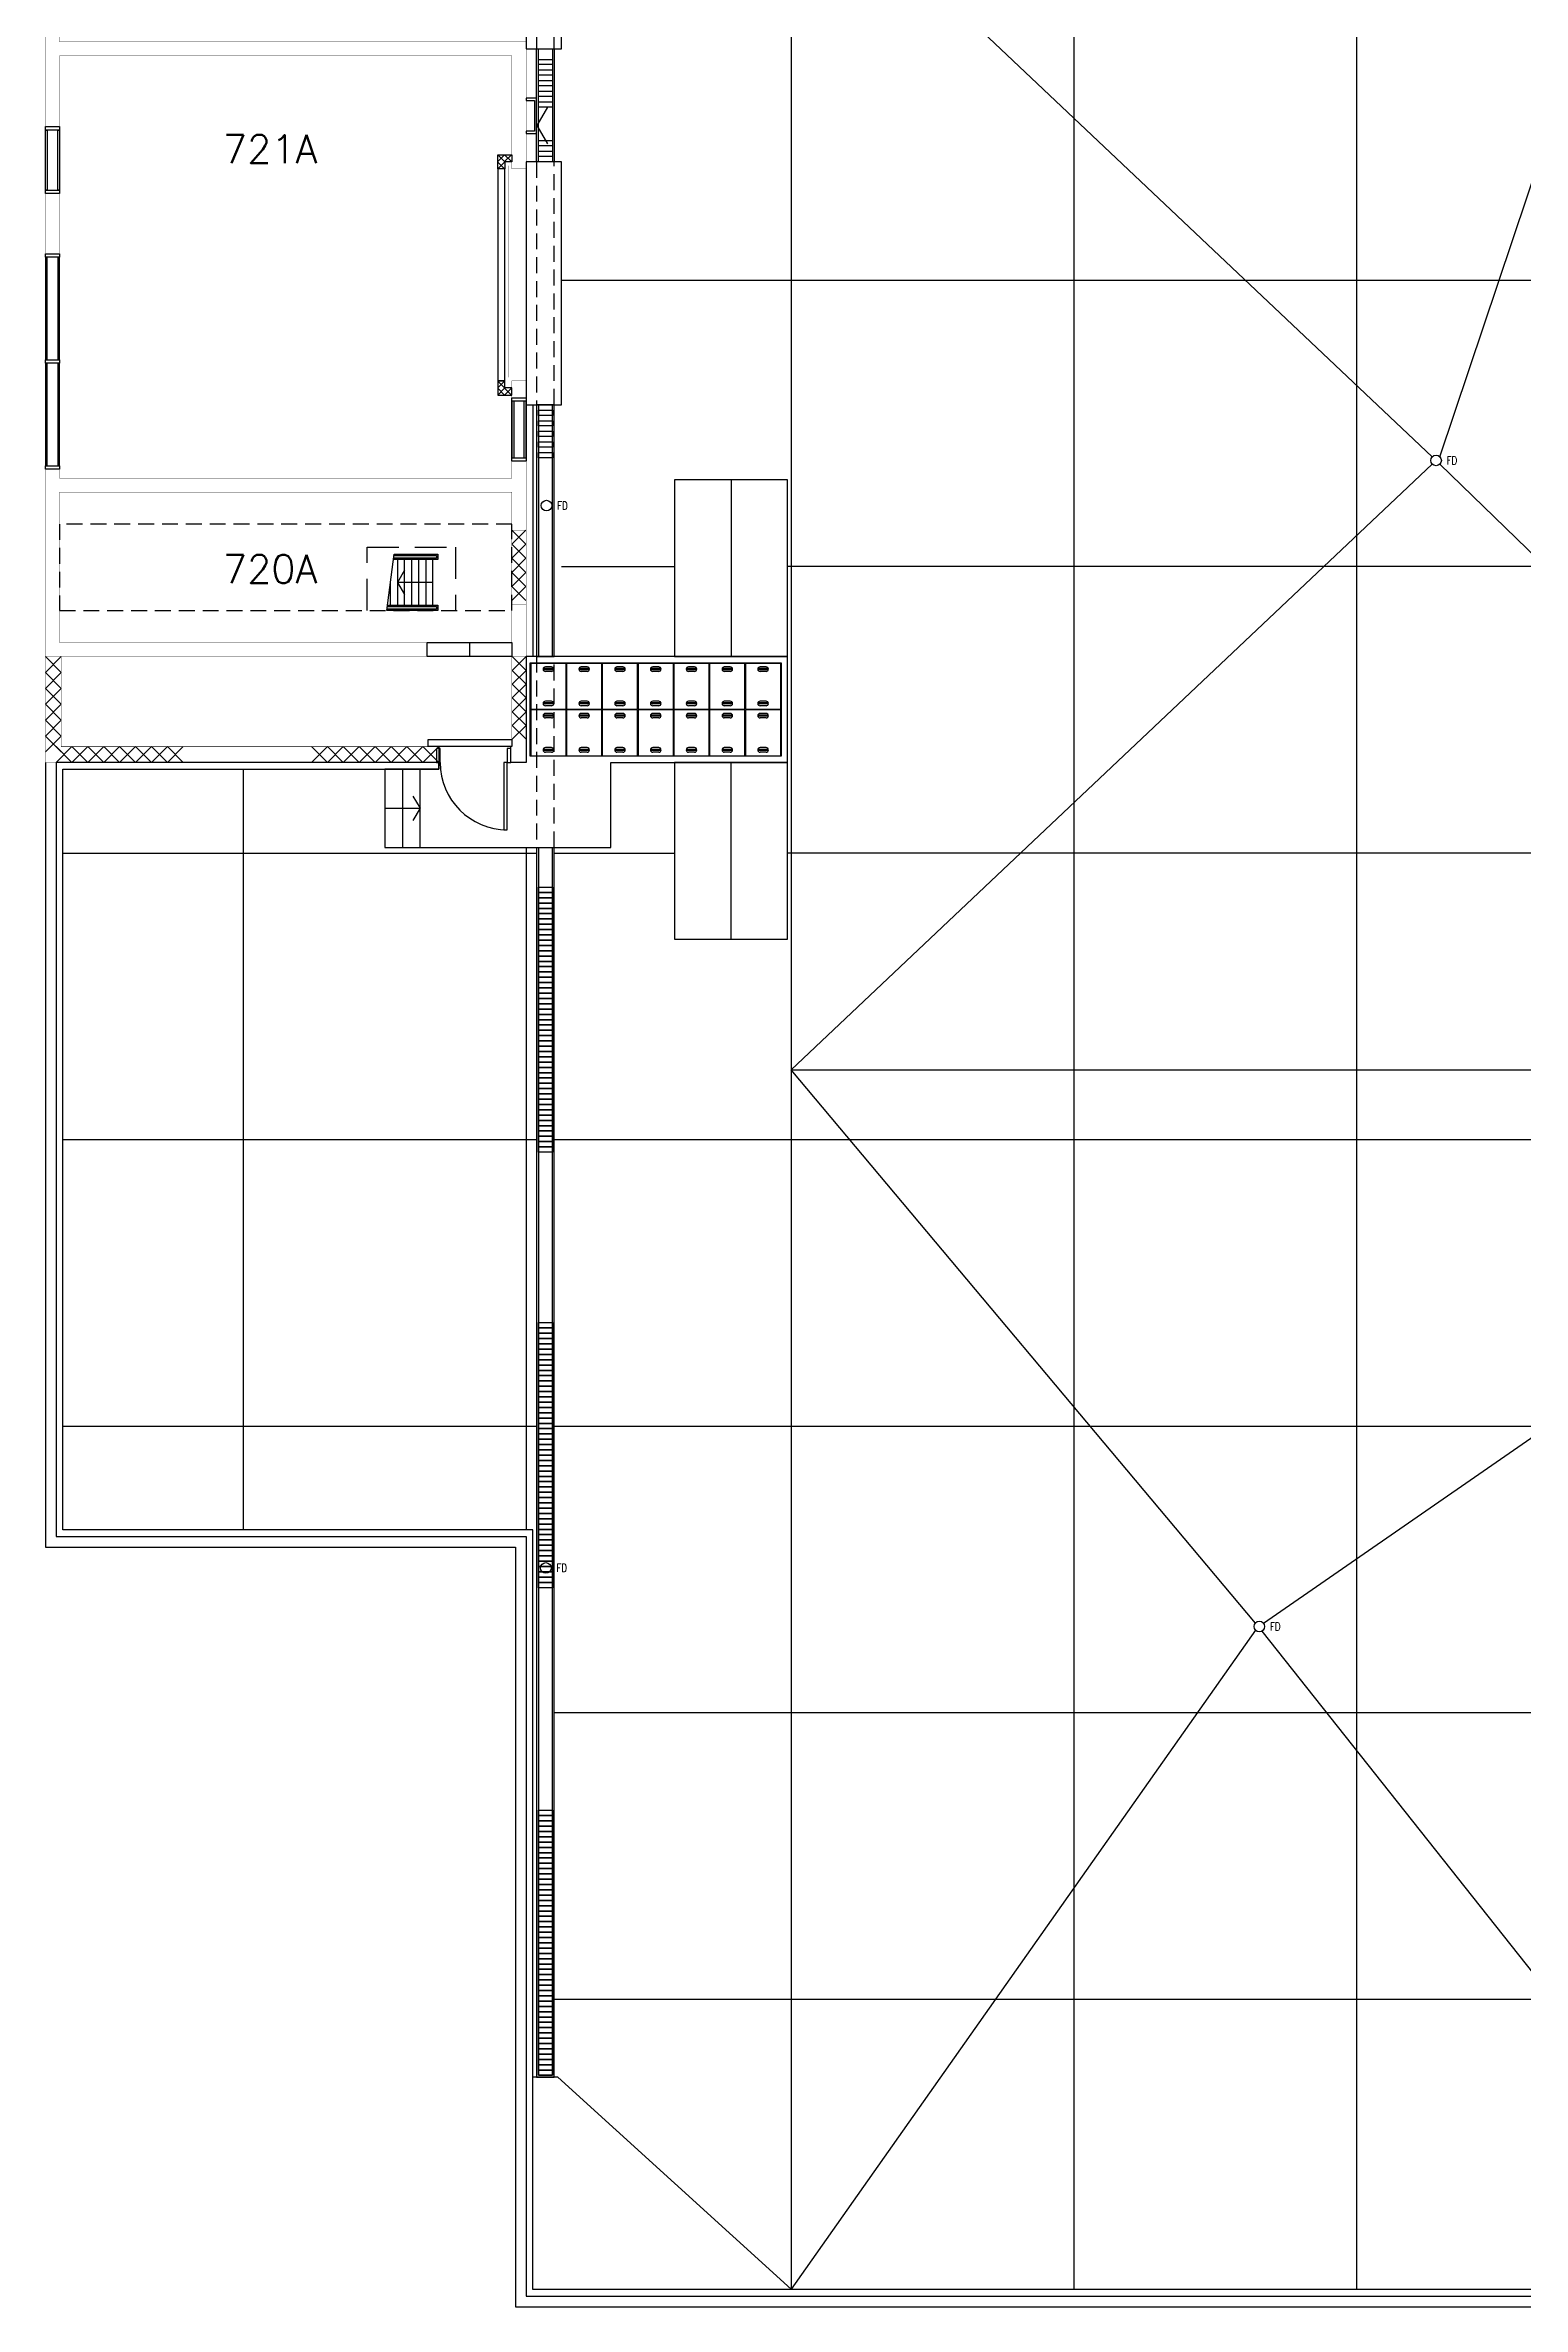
# Model space of a CAD drawing. Header units: millimetres. Extents: x -68474 to 336725, y -113450 to 40976.
# Drawn here: x 79448 to 100352, y -112000 to -80000 of the extents above; entities that cross this region are included whole.
import ezdxf

# ---------------------------------------------------------------- set-up
doc = ezdxf.new("R2010")
doc.units = ezdxf.units.MM
doc.header["$LTSCALE"] = 900
doc.linetypes.add('s5152a$0$DASHED', pattern=[0.75, 0.5, -0.25])
doc.linetypes.add('s5152a$0$HIDDEN', pattern=[0.375, 0.25, -0.125])
for name, color, linetype in [('s5152a$0$11', 7, 'Continuous'), ('s5152a$0$20', 7, 'Continuous'), ('s5152a$0$22', 7, 'Continuous'), ('s5152a$0$23', 7, 'Continuous'), ('s5152a$0$25', 7, 'Continuous'), ('s5152a$0$30', 7, 'Continuous'), ('s5152a$0$42', 7, 'Continuous'), ('s5152a$0$45', 7, 'Continuous'), ('s5152a$0$7', 7, 'Continuous'), ('s5152a$0$ROOM-NO', 4, 'Continuous')]:
    doc.layers.add(name, color=color, linetype=linetype)
doc.styles.add('s5152a$0$STANDARD', font='SIMPLEX')

# ---------------------------------------------------------------- blocks, each defined once
blk = doc.blocks.new('s5152a$0$FD')
at = {"layer": 's5152a$0$45', "color": 10, "linetype": 'Continuous'}
blk.add_circle((0, 0), 0.1, dxfattribs=at)
at = {"layer": 's5152a$0$45', "color": 10, "linetype": 'Continuous', "style": 's5152a$0$STANDARD', "width": 0.8}
blk.add_text('FD', height=0.15, dxfattribs=at).set_placement((0.2, -0.075))
blk = doc.blocks.new('s5152a$0$D1050A')
at = {"layer": 's5152a$0$30', "color": 4, "linetype": 'Continuous'}
for points in [[(0.05, 0.2), (0.1, 0.2), (0.1, 1.15), (0.05, 1.15)], [(0, 0), (0.05, 0), (0.05, 0.2), (0, 0.2)], [(1, 0), (1.05, 0), (1.05, 0.2), (1, 0.2)]]:
    blk.add_lwpolyline(points, close=True, dxfattribs=at)
blk.add_arc((0.05, 0.2), 0.95, 0, 90, dxfattribs=at)
blk = doc.blocks.new('s5152a$0$CATLAD')
at = {"layer": 's5152a$0$25', "color": 10, "linetype": 'Continuous'}
blk.add_lwpolyline([(-0.15, -0.032), (-0.15, 0.468), (0, 0.468), (0, 0.436), (-0.118, 0.436), (-0.118, 0), (0, 0), (0, -0.032), (-0.15, -0.032)], dxfattribs=at)
blk = doc.blocks.new('s5152a$0$H300')
at = {"layer": 's5152a$0$22', "color": 1, "linetype": 'Continuous'}
for points in [[(0, 0), (0.15, 0.15), (0.3, 0)], [(0, 0.15), (0.15, 0), (0.3, 0.15)]]:
    blk.add_lwpolyline(points, dxfattribs=at)
blk = doc.blocks.new('s5152a$0$H150')
at = {"layer": 's5152a$0$22', "color": 1, "linetype": 'Continuous'}
for p, q in [((0, 0), (0.15, 0.15)), ((0, 0.15), (0.15, 0))]:
    blk.add_line(p, q, dxfattribs=at)
blk = doc.blocks.new('s5152a$0$H1200')
at = {"layer": 's5152a$0$22', "color": 1, "linetype": 'Continuous'}
for points in [[(0, 0), (0.15, 0.15), (0.3, 0), (0.45, 0.15), (0.6, 0), (0.75, 0.15), (0.9, 0), (1.05, 0.15), (1.2, 0)], [(0, 0.15), (0.15, 0), (0.3, 0.15), (0.45, 0), (0.6, 0.15), (0.75, 0), (0.9, 0.15), (1.05, 0), (1.2, 0.15)]]:
    blk.add_lwpolyline(points, dxfattribs=at)
blk = doc.blocks.new('s5152a$0$H900')
at = {"layer": 's5152a$0$22', "color": 1, "linetype": 'Continuous'}
for points in [[(0, 0), (0.15, 0.15), (0.3, 0), (0.45, 0.15), (0.6, 0), (0.75, 0.15), (0.9, 0)], [(0, 0.15), (0.15, 0), (0.3, 0.15), (0.45, 0), (0.6, 0.15), (0.75, 0), (0.9, 0.15)]]:
    blk.add_lwpolyline(points, dxfattribs=at)
blk = doc.blocks.new('s5152a$0$H750')
at = {"layer": 's5152a$0$22', "color": 11, "linetype": 'Continuous'}
for points in [[(0, 0.15), (0.15, 0), (0.3, 0.15), (0.45, 0), (0.6, 0.15), (0.75, 0)], [(0, 0), (0.15, 0.15), (0.3, 0), (0.45, 0.15), (0.6, 0), (0.75, 0.15)]]:
    blk.add_lwpolyline(points, dxfattribs=at)
blk = doc.blocks.new('s5152a$0$COV')
at = {"layer": 's5152a$0$25', "color": 14, "linetype": 'Continuous'}
for p, q in [((-0.1759, 0.575), (-0.325, 0.575)), ((-0.1759, 0.56), (-0.325, 0.56)), ((-0.2075, 0.6), (-0.2925, 0.6)), ((-0.2075, 0.535), (-0.2925, 0.535)), ((-0.1759, 0.09), (-0.325, 0.09)), ((-0.1759, 0.075), (-0.325, 0.075)), ((-0.2075, 0.115), (-0.2925, 0.115)), ((-0.2075, 0.05), (-0.2925, 0.05))]:
    blk.add_line(p, q, dxfattribs=at)
blk.add_lwpolyline([(-0.5, 0), (0, 0), (0, 0.65), (-0.5, 0.65)], close=True, dxfattribs=at)
for centre, radius, start, end in [((-0.2925, 0.567501), 0.0325, 90, 270), ((-0.29, 0.567501), 0.01, 131.409622, 228.590378), ((-0.2075, 0.567501), 0.0325, 270, 90), ((-0.21, 0.567501), 0.01, 311.409622, 48.590378), ((-0.2925, 0.0825), 0.0325, 90, 270), ((-0.29, 0.0825), 0.01, 131.409622, 228.590378), ((-0.2075, 0.0825), 0.0325, 270, 90), ((-0.21, 0.0825), 0.01, 311.409622, 48.590378)]:
    blk.add_arc(centre, radius, start, end, dxfattribs=at)

msp = doc.modelspace()

# ---------------------------------------------------------------- linework, layer by layer
at = {"layer": 's5152a$0$11', "color": 14, "linetype": 'Continuous', "const_width": 5}
for points in [[(79450.4, -82100), (79650.4, -82100), (79650.4, -82950), (79450.4, -82950)], [(86050.2, -84750), (86250.2, -84750), (86250.2, -84987.5), (86050.2, -84987.5)], [(86050.2, -85887.5), (86050.2, -86125), (79650.4, -86125), (79650.4, -86000), (79450.4, -86000), (79450.4, -88650), (84850.2, -88650), (84850.2, -88450), (79650.4, -88450), (79650.4, -86325), (86050.2, -86325), (86050.2, -86862.5), (86250.2, -86862.5), (86250.2, -85887.5)], [(86250.2, -88650), (86050.2, -88650), (86050.2, -87912.5), (86250.2, -87912.5)]]:
    msp.add_lwpolyline(points, close=True, dxfattribs=at)
at = {"layer": 's5152a$0$20', "color": 14, "linetype": 'Continuous'}
for points in [[(85850.2, -81750), (85850.2, -81550), (86050.2, -81550), (86050.2, -81650), (85950.2, -81650), (85950.2, -81750)], [(85850.2, -84750), (85850.2, -84950), (86050.2, -84950), (86050.2, -84850), (85950.2, -84850), (85950.2, -84750)]]:
    msp.add_lwpolyline(points, close=True, dxfattribs=at)
at = {"layer": 's5152a$0$20', "color": 1, "linetype": 'Continuous', "const_width": 5}
for points in [[(86050.2, -87912.5), (86250.2, -87912.5), (86250.2, -86862.5), (86050.2, -86862.5)], [(79450.4, -88650), (79450.4, -90150), (85015.2, -90150), (85015.2, -89925), (79675.4, -89925), (79675.4, -88650)], [(86050.2, -88650), (86250.2, -88650), (86250.2, -90150), (86035.2, -90150), (86035.2, -89925), (86050.2, -89925)]]:
    msp.add_lwpolyline(points, close=True, dxfattribs=at)
at = {"layer": 's5152a$0$23', "color": 10, "linetype": 'Continuous'}
for points in [[(79450.4, -81150), (79650.4, -81150), (79650.4, -81200), (79450.4, -81200)], [(79450.4, -81200), (79475.4, -81200), (79475.4, -82050), (79450.4, -82050)], [(79625.4, -81200), (79650.4, -81200), (79650.4, -82050), (79625.4, -82050)], [(79450.4, -82050), (79650.4, -82050), (79650.4, -82100), (79450.4, -82100)], [(79450.4, -82950), (79650.4, -82950), (79650.4, -83000), (79450.4, -83000)], [(79450.4, -84450), (79475.4, -84450), (79475.4, -83000), (79450.4, -83000)], [(79625.4, -84450), (79650.4, -84450), (79650.4, -83000), (79625.4, -83000)], [(79450.4, -84450), (79650.4, -84450), (79650.4, -84500), (79450.4, -84500)], [(79450.4, -85950), (79475.4, -85950), (79475.4, -84500), (79450.4, -84500)], [(79625.4, -85950), (79650.4, -85950), (79650.4, -84500), (79625.4, -84500)], [(79450.4, -85950), (79650.4, -85950), (79650.4, -86000), (79450.4, -86000)]]:
    msp.add_lwpolyline(points, close=True, dxfattribs=at)
at = {"layer": 's5152a$0$23', "color": 14, "linetype": 'Continuous'}
for points in [[(86050.2, -84987.5), (86250.2, -84987.5), (86250.2, -85887.5), (86050.2, -85887.5)], [(86050.2, -85837.5), (86250.2, -85837.5), (86250.2, -85037.5), (86050.2, -85037.5)], [(86075.2, -85837.5), (86225.2, -85837.5), (86225.2, -85037.5), (86075.2, -85037.5)]]:
    msp.add_lwpolyline(points, close=True, dxfattribs=at)
at = {"layer": 's5152a$0$23', "color": 2, "linetype": 'Continuous'}
for points in [[(79450.4, -90150), (79450.4, -101250), (86100.2, -101250), (86100.2, -112000), (103567.5, -112000)], [(103245.1, -111755), (86345.2, -111755), (86345.2, -101005), (79695.4, -101005), (79695.4, -90245), (85015.2, -90245), (85015.2, -90150), (79600.4, -90150), (79600.4, -101100), (86250.2, -101100), (86250.2, -111850), (103369.8, -111850)]]:
    msp.add_lwpolyline(points, dxfattribs=at)
at = {"layer": 's5152a$0$25', "color": 4, "linetype": 'Continuous'}
for p, q in [((86345.2, -85087.5), (86345.2, -88650)), ((89150.2, -86150), (89150.2, -88650)), ((89150.2, -92650), (89150.2, -90150)), ((84250.2, -90797.5), (84750.2, -90797.5))]:
    msp.add_line(p, q, dxfattribs=at)
at = {"layer": 's5152a$0$25', "color": 14, "linetype": 'Continuous'}
for p, q in [((84331.2, -87924), (84331.2, -87600)), ((84931.2, -87600), (84431.2, -87600)), ((85450.2, -88450), (85450.2, -88650))]:
    msp.add_line(p, q, dxfattribs=at)
at = {"layer": 's5152a$0$25', "color": 4, "linetype": 'Continuous'}
for points in [[(86250.2, -80050), (86750.2, -80050), (86750.2, -78150), (86250.2, -78150)], [(85850.2, -84750), (85950.2, -84750), (85950.2, -81750), (85850.2, -81750)], [(86250.2, -85087.5), (86750.2, -85087.5), (86750.2, -81650), (86250.2, -81650)], [(88350.2, -88650), (89950.2, -88650), (89950.2, -86150), (88350.2, -86150)], [(84250.2, -91350), (87450.2, -91350), (87450.2, -90150), (89950.2, -90150), (89950.2, -88650), (86250.2, -88650), (86250.2, -90150), (86035.2, -90150), (86035.2, -89925), (85015.2, -89925), (85015.2, -90245), (84750.2, -90245), (84250.2, -90245)], [(86310.2, -88740), (89860.2, -88740), (89860.2, -90060), (86310.2, -90060)], [(84865.2, -89925), (84865.2, -89825), (86050.2, -89825), (86050.2, -89925)], [(88350.2, -92650), (89950.2, -92650), (89950.2, -90150), (88350.2, -90150)], [(84750.2, -90245), (84500.2, -90245), (84500.2, -91350), (84750.2, -91350)]]:
    msp.add_lwpolyline(points, close=True, dxfattribs=at)
at = {"layer": 's5152a$0$25', "color": 14, "linetype": 'Continuous', "const_width": 5}
msp.add_lwpolyline([(79450.4, -78800), (79650.6, -78800), (79650.6, -79950), (86250.2, -79950), (86250.2, -81750), (86050.2, -81750), (86050.2, -80950), (86050.2, -80150), (79650.2, -80150), (79650.2, -81150), (79450.4, -81150)], close=True, dxfattribs=at)
at = {"layer": 's5152a$0$25', "color": 15, "linetype": 'Continuous'}
msp.add_lwpolyline([(86551.9, -80874.8), (86401.9, -81134.6), (86551.9, -81394.4)], dxfattribs=at)
at = {"layer": 's5152a$0$25', "color": 14, "linetype": 's5152a$0$HIDDEN'}
msp.add_lwpolyline([(79650.4, -88000), (86050.2, -88000), (86050.2, -86775), (79650.4, -86775)], close=True, dxfattribs=at)
at = {"layer": 's5152a$0$25', "color": 14, "linetype": 's5152a$0$DASHED'}
msp.add_lwpolyline([(84000.2, -88000), (84000.2, -87100), (85250.2, -87100), (85250.2, -88000)], dxfattribs=at)
at = {"layer": 's5152a$0$25', "color": 14, "linetype": 'Continuous'}
for points in [[(84288.3, -87924), (85000.2, -87924), (85000.2, -88000), (84278.8, -88000), (84383.6, -87200), (85000.2, -87200), (85000.2, -87276), (84374.1, -87276)], [(84381.2, -87219), (84981.2, -87219), (84981.2, -87257), (84376.5, -87257)], [(84531.2, -87426.8), (84431.2, -87600), (84531.2, -87773.2)], [(84286, -87943), (84981.2, -87943), (84981.2, -87981), (84281.2, -87981)]]:
    msp.add_lwpolyline(points, dxfattribs=at)
for points in [[(84431.2, -87924), (84531.2, -87924), (84531.2, -87276), (84431.2, -87276)], [(84631.2, -87924), (84731.2, -87924), (84731.2, -87276), (84631.2, -87276)], [(84831.2, -87924), (84931.2, -87924), (84931.2, -87276), (84831.2, -87276)], [(84850.2, -88450), (86050.2, -88450), (86050.2, -88650), (84850.2, -88650)]]:
    msp.add_lwpolyline(points, close=True, dxfattribs=at)
at = {"layer": 's5152a$0$25', "color": 4, "linetype": 'Continuous'}
msp.add_lwpolyline([(84650.2, -90624.3), (84750.2, -90797.5), (84650.2, -90970.7)], dxfattribs=at)
at = {"layer": 's5152a$0$42', "linetype": 's5152a$0$HIDDEN', "const_width": 5}
msp.add_lwpolyline([(86000.2, -84700), (86000.2, -81706.3)], dxfattribs=at)
at = {"layer": 's5152a$0$45', "color": 14, "linetype": 'Continuous'}
msp.add_line((90000.1, -66400), (90000.1, -111750), dxfattribs=at)
at = {"layer": 's5152a$0$45', "color": 8, "linetype": 'Continuous'}
for p, q in [((99070.5, -85823.4), (90000.1, -77249.9)), ((99070.5, -85926.4), (90000.1, -94499.9)), ((108000, -94499.9), (99178.8, -85927.2)), ((96568.3, -102325.9), (90000.1, -94499.9)), ((90000.1, -94499.9), (108000, -94499.9)), ((96681.3, -102325.3), (108000, -94499.9)), ((96572.6, -102428.5), (90000.1, -111750)), ((96661.7, -102440.4), (103400.4, -110950))]:
    msp.add_line(p, q, dxfattribs=at)
msp.add_lwpolyline([(99178.8, -85822.6), (101450.2, -79049.9), (102538.1, -77249.9)], dxfattribs=at)
at = {"layer": 's5152a$0$45', "color": 14, "linetype": 's5152a$0$HIDDEN'}
for points in [[(86400.2, -80050), (86650.2, -80050), (86650.2, -78150), (86400.2, -78150)], [(86400.2, -85087.5), (86650.2, -85087.5), (86650.2, -81650), (86400.2, -81650)], [(86400.2, -91350.5), (86650.2, -91350.5), (86650.2, -88650.5), (86400.2, -88650.5)]]:
    msp.add_lwpolyline(points, close=True, dxfattribs=at)
at = {"layer": 's5152a$0$45', "color": 14, "linetype": 'Continuous'}
for points in [[(86400.2, -80050), (86650.2, -80050), (86650.2, -81650), (86400.2, -81650)], [(86425.2, -80050), (86625.2, -80050), (86625.2, -81650), (86425.2, -81650)], [(86425.2, -80200), (86625.2, -80200), (86625.2, -80275), (86425.2, -80275)], [(86425.2, -80350), (86625.2, -80350), (86625.2, -80425), (86425.2, -80425)], [(86425.2, -80500), (86625.2, -80500), (86625.2, -80575), (86425.2, -80575)], [(86425.2, -80650), (86625.2, -80650), (86625.2, -80725), (86425.2, -80725)], [(86425.2, -80800), (86625.2, -80800), (86625.2, -80875), (86425.2, -80875)], [(86425.2, -81350), (86625.2, -81350), (86625.2, -81425), (86425.2, -81425)], [(86425.2, -81500), (86625.2, -81500), (86625.2, -81575), (86425.2, -81575)], [(86400.2, -88650.5), (86650.2, -88650.5), (86650.2, -85087.5), (86400.2, -85087.5)], [(86425.2, -88650.5), (86625.2, -88650.5), (86625.2, -85087.5), (86425.2, -85087.5)], [(86425.2, -85162.5), (86625.2, -85162.5), (86625.2, -85237.5), (86425.2, -85237.5)], [(86425.2, -85312.5), (86625.2, -85312.5), (86625.2, -85387.5), (86425.2, -85387.5)], [(86425.2, -85462.5), (86625.2, -85462.5), (86625.2, -85537.5), (86425.2, -85537.5)], [(86425.2, -85612.5), (86625.2, -85612.5), (86625.2, -85687.5), (86425.2, -85687.5)], [(86425.2, -85762.5), (86625.2, -85762.5), (86625.2, -85837.5), (86425.2, -85837.5)], [(86425.2, -91913), (86625.2, -91913), (86625.2, -91988), (86425.2, -91988)], [(86425.2, -91913), (86625.2, -91913), (86625.2, -91988), (86425.2, -91988)], [(86425.2, -91988), (86625.2, -91988), (86625.2, -92063), (86425.2, -92063)], [(86425.2, -91988), (86625.2, -91988), (86625.2, -92063), (86425.2, -92063)], [(86425.2, -92063), (86625.2, -92063), (86625.2, -92138), (86425.2, -92138)], [(86425.2, -92063), (86625.2, -92063), (86625.2, -92138), (86425.2, -92138)], [(86425.2, -92138), (86625.2, -92138), (86625.2, -92213), (86425.2, -92213)], [(86425.2, -92138), (86625.2, -92138), (86625.2, -92213), (86425.2, -92213)], [(86425.2, -92213), (86625.2, -92213), (86625.2, -92288), (86425.2, -92288)], [(86425.2, -92213), (86625.2, -92213), (86625.2, -92288), (86425.2, -92288)], [(86425.2, -92288), (86625.2, -92288), (86625.2, -92363), (86425.2, -92363)], [(86425.2, -92288), (86625.2, -92288), (86625.2, -92363), (86425.2, -92363)], [(86425.2, -92363), (86625.2, -92363), (86625.2, -92438), (86425.2, -92438)], [(86425.2, -92363), (86625.2, -92363), (86625.2, -92438), (86425.2, -92438)], [(86425.2, -92438), (86625.2, -92438), (86625.2, -92513), (86425.2, -92513)], [(86425.2, -92438), (86625.2, -92438), (86625.2, -92513), (86425.2, -92513)], [(86425.2, -92513), (86625.2, -92513), (86625.2, -92588), (86425.2, -92588)], [(86425.2, -92513), (86625.2, -92513), (86625.2, -92588), (86425.2, -92588)], [(86425.2, -92588), (86625.2, -92588), (86625.2, -92663), (86425.2, -92663)], [(86425.2, -92588), (86625.2, -92588), (86625.2, -92663), (86425.2, -92663)], [(86425.2, -92663), (86625.2, -92663), (86625.2, -92738), (86425.2, -92738)], [(86425.2, -92663), (86625.2, -92663), (86625.2, -92738), (86425.2, -92738)], [(86425.2, -92738), (86625.2, -92738), (86625.2, -92813), (86425.2, -92813)], [(86425.2, -92738), (86625.2, -92738), (86625.2, -92813), (86425.2, -92813)], [(86425.2, -92813), (86625.2, -92813), (86625.2, -92888), (86425.2, -92888)], [(86425.2, -92813), (86625.2, -92813), (86625.2, -92888), (86425.2, -92888)], [(86425.2, -92888), (86625.2, -92888), (86625.2, -92963), (86425.2, -92963)], [(86425.2, -92888), (86625.2, -92888), (86625.2, -92963), (86425.2, -92963)], [(86425.2, -92963), (86625.2, -92963), (86625.2, -93038), (86425.2, -93038)], [(86425.2, -92963), (86625.2, -92963), (86625.2, -93038), (86425.2, -93038)], [(86425.2, -93038), (86625.2, -93038), (86625.2, -93113), (86425.2, -93113)], [(86425.2, -93038), (86625.2, -93038), (86625.2, -93113), (86425.2, -93113)], [(86425.2, -93113), (86625.2, -93113), (86625.2, -93188), (86425.2, -93188)], [(86425.2, -93113), (86625.2, -93113), (86625.2, -93188), (86425.2, -93188)], [(86425.2, -93188), (86625.2, -93188), (86625.2, -93263), (86425.2, -93263)], [(86425.2, -93188), (86625.2, -93188), (86625.2, -93263), (86425.2, -93263)], [(86425.2, -93263), (86625.2, -93263), (86625.2, -93338), (86425.2, -93338)], [(86425.2, -93263), (86625.2, -93263), (86625.2, -93338), (86425.2, -93338)], [(86425.2, -93338), (86625.2, -93338), (86625.2, -93413), (86425.2, -93413)], [(86425.2, -93338), (86625.2, -93338), (86625.2, -93413), (86425.2, -93413)], [(86425.2, -93413), (86625.2, -93413), (86625.2, -93488), (86425.2, -93488)], [(86425.2, -93488), (86625.2, -93488), (86625.2, -93563), (86425.2, -93563)], [(86425.2, -93563), (86625.2, -93563), (86625.2, -93638), (86425.2, -93638)], [(86425.2, -93638), (86625.2, -93638), (86625.2, -93713), (86425.2, -93713)], [(86425.2, -93713), (86625.2, -93713), (86625.2, -93788), (86425.2, -93788)], [(86425.2, -93788), (86625.2, -93788), (86625.2, -93863), (86425.2, -93863)], [(86425.2, -93863), (86625.2, -93863), (86625.2, -93938), (86425.2, -93938)], [(86425.2, -93938), (86625.2, -93938), (86625.2, -94013), (86425.2, -94013)], [(86425.2, -94013), (86625.2, -94013), (86625.2, -94088), (86425.2, -94088)], [(86425.2, -94088), (86625.2, -94088), (86625.2, -94163), (86425.2, -94163)], [(86425.2, -94163), (86625.2, -94163), (86625.2, -94238), (86425.2, -94238)], [(86425.2, -94238), (86625.2, -94238), (86625.2, -94313), (86425.2, -94313)], [(86425.2, -94313), (86625.2, -94313), (86625.2, -94388), (86425.2, -94388)], [(86425.2, -94388), (86625.2, -94388), (86625.2, -94463), (86425.2, -94463)], [(86425.2, -94463), (86625.2, -94463), (86625.2, -94538), (86425.2, -94538)], [(86425.2, -94538), (86625.2, -94538), (86625.2, -94613), (86425.2, -94613)], [(86425.2, -94613), (86625.2, -94613), (86625.2, -94688), (86425.2, -94688)], [(86425.2, -94688), (86625.2, -94688), (86625.2, -94763), (86425.2, -94763)], [(86425.2, -94763), (86625.2, -94763), (86625.2, -94838), (86425.2, -94838)], [(86425.2, -94838), (86625.2, -94838), (86625.2, -94913), (86425.2, -94913)], [(86425.2, -94913), (86625.2, -94913), (86625.2, -94988), (86425.2, -94988)], [(86425.2, -94988), (86625.2, -94988), (86625.2, -95063), (86425.2, -95063)], [(86425.2, -95063), (86625.2, -95063), (86625.2, -95138), (86425.2, -95138)], [(86425.2, -95138), (86625.2, -95138), (86625.2, -95213), (86425.2, -95213)], [(86425.2, -95213), (86625.2, -95213), (86625.2, -95288), (86425.2, -95288)], [(86425.2, -95288), (86625.2, -95288), (86625.2, -95363), (86425.2, -95363)], [(86425.2, -95363), (86625.2, -95363), (86625.2, -95438), (86425.2, -95438)], [(86425.2, -95438), (86625.2, -95438), (86625.2, -95513), (86425.2, -95513)], [(86425.2, -95513), (86625.2, -95513), (86625.2, -95588), (86425.2, -95588)], [(86425.2, -95588), (86625.2, -95588), (86625.2, -95663), (86425.2, -95663)], [(86425.2, -98075), (86625.2, -98075), (86625.2, -98150), (86425.2, -98150)], [(86425.2, -98150), (86625.2, -98150), (86625.2, -98225), (86425.2, -98225)], [(86425.2, -98225), (86625.2, -98225), (86625.2, -98300), (86425.2, -98300)], [(86425.2, -98300), (86625.2, -98300), (86625.2, -98375), (86425.2, -98375)], [(86425.2, -98375), (86625.2, -98375), (86625.2, -98450), (86425.2, -98450)], [(86425.2, -98450), (86625.2, -98450), (86625.2, -98525), (86425.2, -98525)], [(86425.2, -98525), (86625.2, -98525), (86625.2, -98600), (86425.2, -98600)], [(86425.2, -98600), (86625.2, -98600), (86625.2, -98675), (86425.2, -98675)], [(86425.2, -98675), (86625.2, -98675), (86625.2, -98750), (86425.2, -98750)], [(86425.2, -98750), (86625.2, -98750), (86625.2, -98825), (86425.2, -98825)], [(86425.2, -98825), (86625.2, -98825), (86625.2, -98900), (86425.2, -98900)], [(86425.2, -98900), (86625.2, -98900), (86625.2, -98975), (86425.2, -98975)], [(86425.2, -98975), (86625.2, -98975), (86625.2, -99050), (86425.2, -99050)], [(86425.2, -99050), (86625.2, -99050), (86625.2, -99125), (86425.2, -99125)], [(86425.2, -99125), (86625.2, -99125), (86625.2, -99200), (86425.2, -99200)], [(86425.2, -99200), (86625.2, -99200), (86625.2, -99275), (86425.2, -99275)], [(86425.2, -99275), (86625.2, -99275), (86625.2, -99350), (86425.2, -99350)], [(86425.2, -99350), (86625.2, -99350), (86625.2, -99425), (86425.2, -99425)], [(86425.2, -99425), (86625.2, -99425), (86625.2, -99500), (86425.2, -99500)], [(86425.2, -99500), (86625.2, -99500), (86625.2, -99575), (86425.2, -99575)], [(86425.2, -99575), (86625.2, -99575), (86625.2, -99650), (86425.2, -99650)], [(86425.2, -99650), (86625.2, -99650), (86625.2, -99725), (86425.2, -99725)], [(86425.2, -99725), (86625.2, -99725), (86625.2, -99800), (86425.2, -99800)], [(86425.2, -99800), (86625.2, -99800), (86625.2, -99875), (86425.2, -99875)], [(86425.2, -99875), (86625.2, -99875), (86625.2, -99950), (86425.2, -99950)], [(86425.2, -99950), (86625.2, -99950), (86625.2, -100025), (86425.2, -100025)], [(86425.2, -100025), (86625.2, -100025), (86625.2, -100100), (86425.2, -100100)], [(86425.2, -100100), (86625.2, -100100), (86625.2, -100175), (86425.2, -100175)], [(86425.2, -100175), (86625.2, -100175), (86625.2, -100250), (86425.2, -100250)], [(86425.2, -100250), (86625.2, -100250), (86625.2, -100325), (86425.2, -100325)], [(86425.2, -100325), (86625.2, -100325), (86625.2, -100400), (86425.2, -100400)], [(86425.2, -100400), (86625.2, -100400), (86625.2, -100475), (86425.2, -100475)], [(86425.2, -100475), (86625.2, -100475), (86625.2, -100550), (86425.2, -100550)], [(86425.2, -100550), (86625.2, -100550), (86625.2, -100625), (86425.2, -100625)], [(86425.2, -100625), (86625.2, -100625), (86625.2, -100700), (86425.2, -100700)], [(86425.2, -100700), (86625.2, -100700), (86625.2, -100775), (86425.2, -100775)], [(86425.2, -100775), (86625.2, -100775), (86625.2, -100850), (86425.2, -100850)], [(86425.2, -100850), (86625.2, -100850), (86625.2, -100925), (86425.2, -100925)], [(86425.2, -100925), (86625.2, -100925), (86625.2, -101000), (86425.2, -101000)], [(86425.2, -101000), (86625.2, -101000), (86625.2, -101075), (86425.2, -101075)], [(86425.2, -101075), (86625.2, -101075), (86625.2, -101150), (86425.2, -101150)], [(86425.2, -101150), (86625.2, -101150), (86625.2, -101225), (86425.2, -101225)], [(86425.2, -101225), (86625.2, -101225), (86625.2, -101300), (86425.2, -101300)], [(86425.2, -101300), (86625.2, -101300), (86625.2, -101375), (86425.2, -101375)], [(86425.2, -101375), (86625.2, -101375), (86625.2, -101450), (86425.2, -101450)], [(86425.2, -101450), (86625.2, -101450), (86625.2, -101525), (86425.2, -101525)], [(86425.2, -101525), (86625.2, -101525), (86625.2, -101600), (86425.2, -101600)], [(86425.2, -101600), (86625.2, -101600), (86625.2, -101675), (86425.2, -101675)], [(86425.2, -101675), (86625.2, -101675), (86625.2, -101750), (86425.2, -101750)], [(86425.2, -101750), (86625.2, -101750), (86625.2, -101825), (86425.2, -101825)], [(86425.2, -104975), (86625.2, -104975), (86625.2, -105050), (86425.2, -105050)], [(86425.2, -105050), (86625.2, -105050), (86625.2, -105125), (86425.2, -105125)], [(86425.2, -105125), (86625.2, -105125), (86625.2, -105200), (86425.2, -105200)], [(86425.2, -105200), (86625.2, -105200), (86625.2, -105275), (86425.2, -105275)], [(86425.2, -105275), (86625.2, -105275), (86625.2, -105350), (86425.2, -105350)], [(86425.2, -105350), (86625.2, -105350), (86625.2, -105425), (86425.2, -105425)], [(86425.2, -105425), (86625.2, -105425), (86625.2, -105500), (86425.2, -105500)], [(86425.2, -105500), (86625.2, -105500), (86625.2, -105575), (86425.2, -105575)], [(86425.2, -105575), (86625.2, -105575), (86625.2, -105650), (86425.2, -105650)], [(86425.2, -105650), (86625.2, -105650), (86625.2, -105725), (86425.2, -105725)], [(86425.2, -105725), (86625.2, -105725), (86625.2, -105800), (86425.2, -105800)], [(86425.2, -105800), (86625.2, -105800), (86625.2, -105875), (86425.2, -105875)], [(86425.2, -105875), (86625.2, -105875), (86625.2, -105950), (86425.2, -105950)], [(86425.2, -105950), (86625.2, -105950), (86625.2, -106025), (86425.2, -106025)], [(86425.2, -106025), (86625.2, -106025), (86625.2, -106100), (86425.2, -106100)], [(86425.2, -106100), (86625.2, -106100), (86625.2, -106175), (86425.2, -106175)], [(86425.2, -106175), (86625.2, -106175), (86625.2, -106250), (86425.2, -106250)], [(86425.2, -106250), (86625.2, -106250), (86625.2, -106325), (86425.2, -106325)], [(86425.2, -106325), (86625.2, -106325), (86625.2, -106400), (86425.2, -106400)], [(86425.2, -106400), (86625.2, -106400), (86625.2, -106475), (86425.2, -106475)], [(86425.2, -106475), (86625.2, -106475), (86625.2, -106550), (86425.2, -106550)], [(86425.2, -106550), (86625.2, -106550), (86625.2, -106625), (86425.2, -106625)], [(86425.2, -106625), (86625.2, -106625), (86625.2, -106700), (86425.2, -106700)], [(86425.2, -106700), (86625.2, -106700), (86625.2, -106775), (86425.2, -106775)], [(86425.2, -106775), (86625.2, -106775), (86625.2, -106850), (86425.2, -106850)], [(86425.2, -106850), (86625.2, -106850), (86625.2, -106925), (86425.2, -106925)], [(86425.2, -106925), (86625.2, -106925), (86625.2, -107000), (86425.2, -107000)], [(86425.2, -107000), (86625.2, -107000), (86625.2, -107075), (86425.2, -107075)], [(86425.2, -107075), (86625.2, -107075), (86625.2, -107150), (86425.2, -107150)], [(86425.2, -107150), (86625.2, -107150), (86625.2, -107225), (86425.2, -107225)], [(86425.2, -107225), (86625.2, -107225), (86625.2, -107300), (86425.2, -107300)], [(86425.2, -107300), (86625.2, -107300), (86625.2, -107375), (86425.2, -107375)], [(86425.2, -107375), (86625.2, -107375), (86625.2, -107450), (86425.2, -107450)], [(86425.2, -107450), (86625.2, -107450), (86625.2, -107525), (86425.2, -107525)], [(86425.2, -107525), (86625.2, -107525), (86625.2, -107600), (86425.2, -107600)], [(86425.2, -107600), (86625.2, -107600), (86625.2, -107675), (86425.2, -107675)], [(86425.2, -107675), (86625.2, -107675), (86625.2, -107750), (86425.2, -107750)], [(86425.2, -107750), (86625.2, -107750), (86625.2, -107825), (86425.2, -107825)], [(86425.2, -107825), (86625.2, -107825), (86625.2, -107900), (86425.2, -107900)], [(86425.2, -107900), (86625.2, -107900), (86625.2, -107975), (86425.2, -107975)], [(86425.2, -107975), (86625.2, -107975), (86625.2, -108050), (86425.2, -108050)], [(86425.2, -108050), (86625.2, -108050), (86625.2, -108125), (86425.2, -108125)], [(86425.2, -108125), (86625.2, -108125), (86625.2, -108200), (86425.2, -108200)], [(86425.2, -108200), (86625.2, -108200), (86625.2, -108275), (86425.2, -108275)], [(86425.2, -108275), (86625.2, -108275), (86625.2, -108350), (86425.2, -108350)], [(86425.2, -108350), (86625.2, -108350), (86625.2, -108425), (86425.2, -108425)], [(86425.2, -108425), (86625.2, -108425), (86625.2, -108500), (86425.2, -108500)], [(86425.2, -108500), (86625.2, -108500), (86625.2, -108575), (86425.2, -108575)], [(86425.2, -108575), (86625.2, -108575), (86625.2, -108650), (86425.2, -108650)], [(86425.2, -108650), (86625.2, -108650), (86625.2, -108725), (86425.2, -108725)]]:
    msp.add_lwpolyline(points, close=True, dxfattribs=at)
for points in [[(86400.2, -91350.5), (86400.2, -108750), (86650.2, -108750), (86650.2, -91350.5)], [(86425.2, -91350.5), (86425.2, -108725), (86625.2, -108725), (86625.2, -91350.5)]]:
    msp.add_lwpolyline(points, dxfattribs=at)
at = {"layer": 's5152a$0$45', "color": 4, "linetype": 'Continuous'}
msp.add_lwpolyline([(90000.1, -111750), (86700.4, -108749.8), (86350.8, -108749.8)], dxfattribs=at)
at = {"layer": 's5152a$0$7', "color": 10, "linetype": 'Continuous'}
for p, q in [((98000.1, -66400), (98000.1, -111755)), ((94000.1, -68200), (94000.1, -111755)), ((86750.2, -83322.7), (102538.1, -83322.7)), ((86750.2, -87376.6), (88350.2, -87376.6)), ((117375.1, -87376.6), (89950.2, -87376.6)), ((82250.2, -90245), (82250.4, -101005)), ((79695.4, -91430.5), (86400.2, -91430.5)), ((86250.1, -91350), (86250.3, -101005)), ((86650.2, -91430.5), (88350.2, -91430.5)), ((117375.1, -91430.5), (89950.2, -91430.5)), ((79695.4, -95484.4), (86400.2, -95484.4)), ((86650.2, -95484.4), (117375.1, -95484.4)), ((79695.4, -99538.3), (86400.2, -99538.3)), ((86650.2, -99538.3), (121191.93833, -99538.3)), ((86650.2, -103592.2), (104600, -103592.2)), ((86650.2, -107646.1), (103600.6, -107646.1))]:
    msp.add_line(p, q, dxfattribs=at)

# ---------------------------------------------------------------- block references
at = {"zscale": 1000}
for name, p, xscale, yscale, rotation in [('s5152a$0$CATLAD', (86250.2, -81218), 999.9979999999999, -999.9979999999999, 180), ('s5152a$0$H750', (86050.2, -86862.5), 1324.997, 1324.997, 270), ('s5152a$0$H900', (79450.4, -88650), 1499.997, 1499.997, 270), ('s5152a$0$H900', (86055.2, -88650), 1299.996, 1299.996, 270), ('s5152a$0$H1200', (85015.2, -89925), 1499.997, 1499.997, 180), ('s5152a$0$D1050A', (86035.2, -89950), 999.9979999999999, 999.9979999999999, 180)]:
    msp.add_blockref(name, p, dxfattribs=dict(at, xscale=xscale, yscale=yscale, rotation=rotation))
for name, p, xscale, yscale in [('s5152a$0$H300', (85850.2, -81647.5), 649.9979999999999, 649.9979999999999), ('s5152a$0$H150', (85850.2, -81750), 649.9979999999999, 649.9979999999999), ('s5152a$0$H150', (85850.2, -84850), 649.9979999999999, 649.9979999999999), ('s5152a$0$H300', (85850.2, -84950), 649.9979999999999, 649.9979999999999), ('s5152a$0$FD', (99125, -85874.9), 749.999, 749.999), ('s5152a$0$FD', (86540.1, -86514.1), 749.999, 749.999), ('s5152a$0$COV', (86816.8, -89396.3), 999.9979999999999, 999.9979999999999), ('s5152a$0$COV', (87323, -89396.3), 999.9979999999999, 999.9979999999999), ('s5152a$0$COV', (87829.2, -89396.3), 999.9979999999999, 999.9979999999999), ('s5152a$0$COV', (88335.4, -89396.3), 999.9979999999999, 999.9979999999999), ('s5152a$0$COV', (88841.6, -89396.3), 999.9979999999999, 999.9979999999999), ('s5152a$0$COV', (89347.8, -89396.3), 999.9979999999999, 999.9979999999999), ('s5152a$0$COV', (89854, -89396.3), 999.9979999999999, 999.9979999999999), ('s5152a$0$COV', (86816.8, -90053.8), 999.9979999999999, 999.9979999999999), ('s5152a$0$COV', (87323, -90053.8), 999.9979999999999, 999.9979999999999), ('s5152a$0$COV', (87829.2, -90053.8), 999.9979999999999, 999.9979999999999), ('s5152a$0$COV', (88335.4, -90053.8), 999.9979999999999, 999.9979999999999), ('s5152a$0$COV', (88841.6, -90053.8), 999.9979999999999, 999.9979999999999), ('s5152a$0$COV', (89347.8, -90053.8), 999.9979999999999, 999.9979999999999), ('s5152a$0$COV', (89854, -90053.8), 999.9979999999999, 999.9979999999999), ('s5152a$0$H1200', (79600.4, -90150), 1499.997, 1499.997), ('s5152a$0$FD', (86530.5, -101545.6), 749.999, 749.999), ('s5152a$0$FD', (96625.1, -102374.9), 749.999, 749.999)]:
    msp.add_blockref(name, p, dxfattribs=dict(at, xscale=xscale, yscale=yscale))

# ---------------------------------------------------------------- texts
at = {"layer": 's5152a$0$ROOM-NO', "style": 's5152a$0$STANDARD'}
for s, p in [('721A', (81961.36001, -81667.91517)), ('720A', (81961.36001, -87609.69033))]:
    msp.add_text(s, height=400, dxfattribs=at).set_placement(p)

doc.saveas('drawing.dxf')
